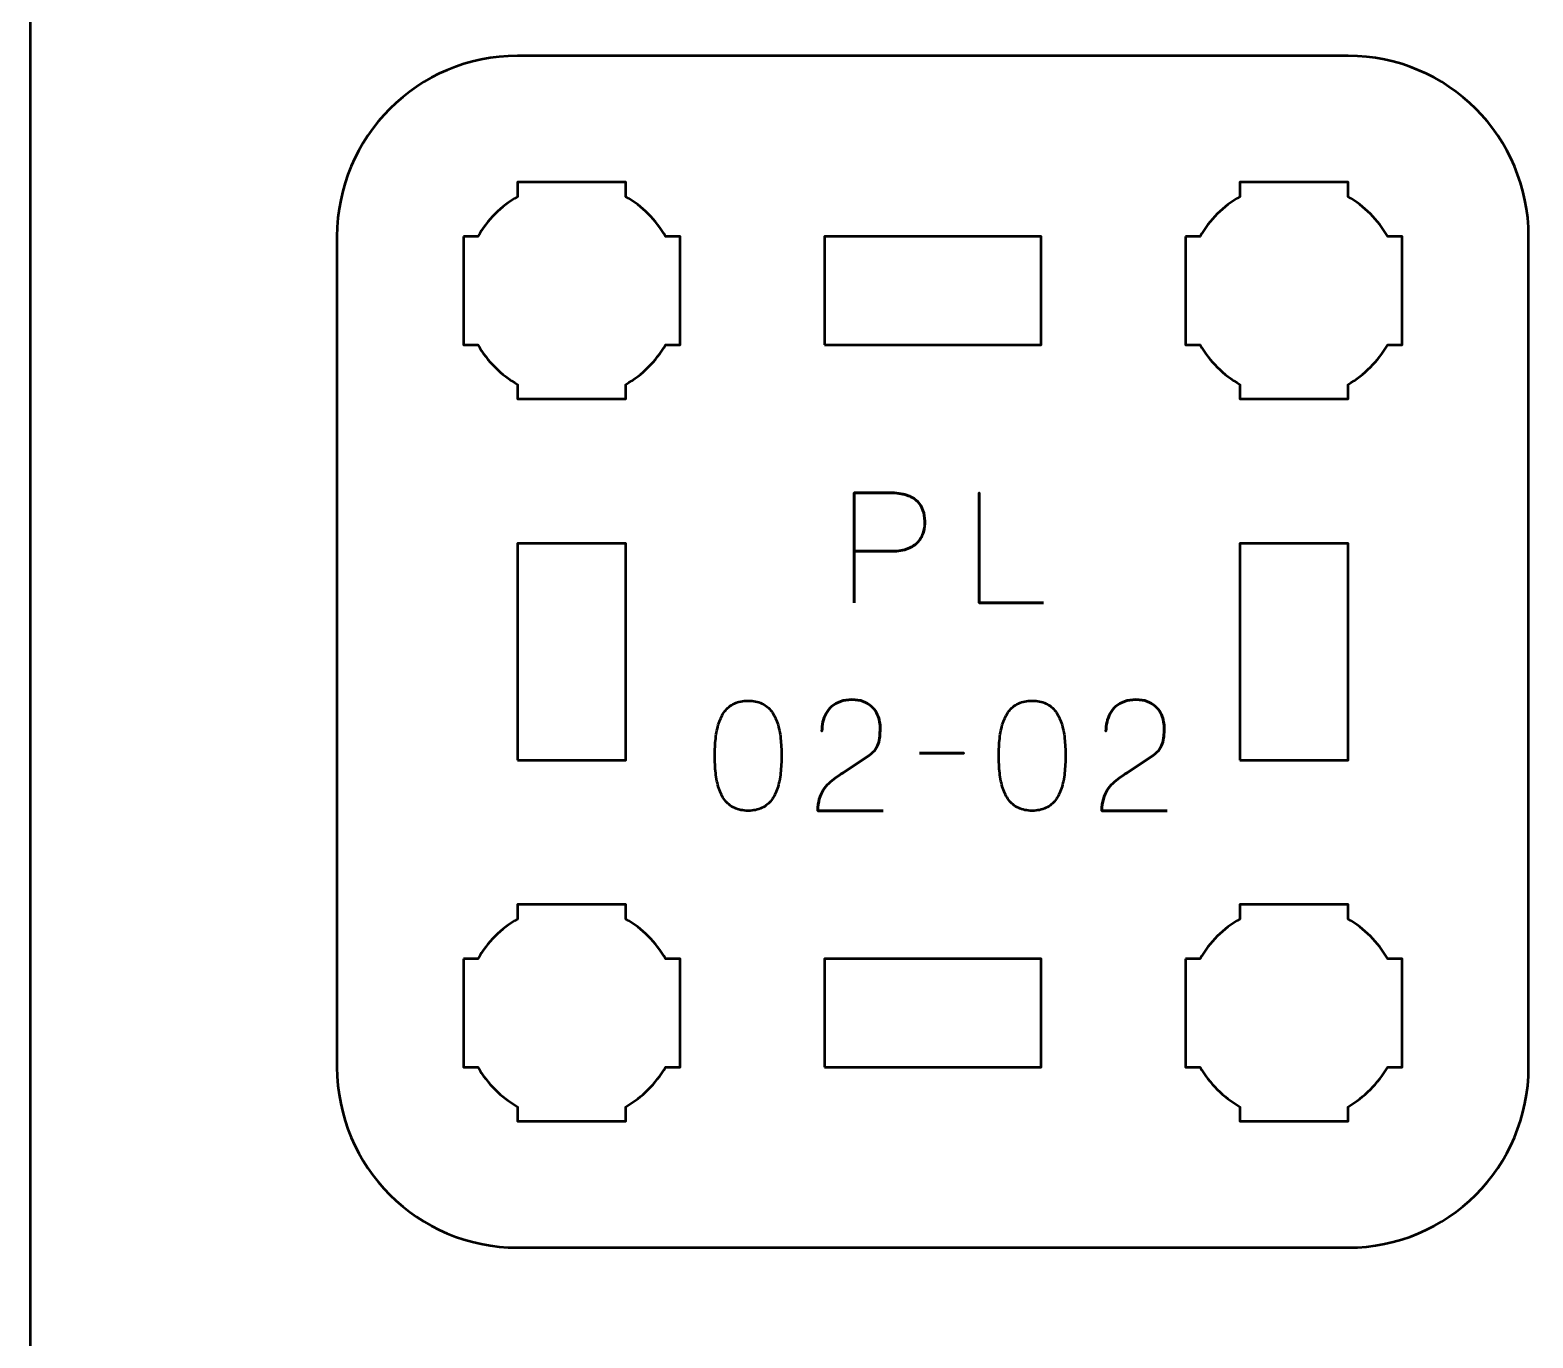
# Model space of a CAD drawing. Header units: centimetres. Extents: x -21 to 0, y -29.7 to 0.
# Drawn here: x -21 to -16.838, y -13.85 to -10.229 of the extents above; entities that cross this region are included whole.
import ezdxf

# ---------------------------------------------------------------- set-up
doc = ezdxf.new("R2010")
doc.units = ezdxf.units.CM
doc.header["$MEASUREMENT"] = 0
doc.layers.add('Layer 1', color=7, linetype='Continuous')

msp = doc.modelspace()

# ---------------------------------------------------------------- linework, layer by layer
at = {"layer": 'Layer 1', "lineweight": 53}
for points in [[(-18.8, -11.1), (-18.2, -11.1), (-18.2, -10.8), (-18.8, -10.8), (-18.8, -11.1)], [(-19.65, -12.25), (-19.35, -12.25), (-19.35, -11.65), (-19.65, -11.65), (-19.65, -12.25)], [(-17.65, -12.25), (-17.35, -12.25), (-17.35, -11.65), (-17.65, -11.65), (-17.65, -12.25)], [(-18.8, -13.1), (-18.2, -13.1), (-18.2, -12.8), (-18.8, -12.8), (-18.8, -13.1)]]:
    msp.add_lwpolyline(points, close=True, dxfattribs=at)
at = {"layer": 'Layer 1', "color": 1, "lineweight": 53}
msp.add_open_spline([(-21.00003, -29.19995), (-21.00003, -29.19995), (-21.00003, -5.89992), (-21.00003, -5.89992), (-21.00003, -5.89992), (-21.00003, -5.81709), (-20.93286, -5.74992), (-20.85003, -5.74992), (-20.85003, -5.74992), (-20.7672, -5.74992), (-20.70003, -5.68275), (-20.70003, -5.59992), (-20.70003, -5.59992), (-20.70003, -5.51709), (-20.7672, -5.44992), (-20.85003, -5.44992), (-20.85003, -5.44992), (-20.93286, -5.44992), (-21.00003, -5.38275), (-21.00003, -5.29992), (-21.00003, -5.29992), (-21.00003, -5.21709), (-20.93286, -5.14992), (-20.85003, -5.14992), (-20.85003, -5.14992), (-20.7672, -5.14992), (-20.70003, -5.08275), (-20.70003, -4.99992), (-20.70003, -4.99992), (-20.70003, -4.91709), (-20.7672, -4.84992), (-20.85003, -4.84992), (-20.85003, -4.84992), (-20.93286, -4.84992), (-21.00003, -4.78275), (-21.00003, -4.69992), (-21.00003, -4.69992), (-21.00003, -4.61709), (-20.93286, -4.54992), (-20.85003, -4.54992), (-20.85003, -4.54992), (-20.7672, -4.54992), (-20.70003, -4.48275), (-20.70003, -4.39992), (-20.70003, -4.39992), (-20.70003, -4.31709), (-20.7672, -4.24992), (-20.85003, -4.24992), (-20.85003, -4.24992), (-20.93286, -4.24992), (-21.00003, -4.18275), (-21.00003, -4.09992), (-21.00003, -4.09992), (-21.00003, -4.01709), (-20.93286, -3.94992), (-20.85003, -3.94992), (-20.85003, -3.94992), (-20.7672, -3.94992), (-20.70003, -3.88275), (-20.70003, -3.79992), (-20.70003, -3.79992), (-20.70003, -3.71709), (-20.7672, -3.64992), (-20.85003, -3.64992), (-20.85003, -3.64992), (-20.93286, -3.64992), (-21.00003, -3.58275), (-21.00003, -3.49992), (-21.00003, -3.49992), (-21.00003, -3.41709), (-20.93286, -3.34992), (-20.85003, -3.34992), (-20.85003, -3.34992), (-20.7672, -3.34992), (-20.70003, -3.28275), (-20.70003, -3.19992), (-20.70003, -3.19992), (-20.70003, -3.11709), (-20.7672, -3.04992), (-20.85003, -3.04992), (-20.85003, -3.04992), (-20.93286, -3.04992), (-21.00003, -2.98275), (-21.00003, -2.89992), (-21.00003, -2.89992), (-21.00003, -2.81709), (-20.93286, -2.74992), (-20.85003, -2.74992), (-20.85003, -2.74992), (-20.7672, -2.74992), (-20.70003, -2.68275), (-20.70003, -2.59992), (-20.70003, -2.59992), (-20.70003, -2.51709), (-20.7672, -2.44992), (-20.85003, -2.44992), (-20.85003, -2.44992), (-20.93286, -2.44992), (-21.00003, -2.38275), (-21.00003, -2.29992), (-21.00003, -2.29992), (-21.00003, -2.21709), (-20.93286, -2.14992), (-20.85003, -2.14992), (-20.85003, -2.14992), (-20.7672, -2.14992), (-20.70003, -2.08275), (-20.70003, -1.99992), (-20.70003, -1.99992), (-20.70003, -1.91709), (-20.7672, -1.84992), (-20.85003, -1.84992), (-20.85003, -1.84992), (-20.93286, -1.84992), (-21.00003, -1.78275), (-21.00003, -1.69992), (-21.00003, -1.69992), (-21.00003, -1.61709), (-20.93286, -1.54992), (-20.85003, -1.54992), (-20.85003, -1.54992), (-20.7672, -1.54992), (-20.70003, -1.48275), (-20.70003, -1.39992), (-20.70003, -1.39992), (-20.70003, -1.31709), (-20.7672, -1.24992), (-20.85003, -1.24992), (-20.85003, -1.24992), (-20.93286, -1.24992), (-21.00003, -1.18275), (-21.00003, -1.09992), (-21.00003, -1.09992), (-21.00003, -1.09992), (-21.00003, -0.49992), (-21.00003, -0.49992), (-21.00003, -0.49992), (-21.00003, -0.22295), (-20.77694, 0.00004), (-20.49994, 0.00004), (-20.49994, 0.00004), (-20.49994, 0.00004), (-0.50008, 0.00004), (-0.50008, 0.00004), (-0.50008, 0.00004), (-0.22294, 0.00004), (0.00002, -0.22295), (0.00002, -0.49992), (0.00002, -0.49992), (0.00002, -0.49992), (0.00002, -29.19995), (0.00002, -29.19995), (0.00002, -29.19995), (0.00002, -29.47695), (-0.22294, -29.70004), (-0.50008, -29.70004), (-0.50008, -29.70004), (-0.50008, -29.70004), (-20.49994, -29.70004), (-20.49994, -29.70004), (-20.49994, -29.70004), (-20.77694, -29.70004), (-21.00003, -29.47695), (-21.00003, -29.19995)], degree=3, knots=[0, 0, 0, 0, 0.0243902, 0.0243902, 0.0243902, 0.0243902, 0.0487805, 0.0487805, 0.0487805, 0.0487805, 0.0731707, 0.0731707, 0.0731707, 0.0731707, 0.097561, 0.097561, 0.097561, 0.097561, 0.1219512, 0.1219512, 0.1219512, 0.1219512, 0.1463415, 0.1463415, 0.1463415, 0.1463415, 0.1707317, 0.1707317, 0.1707317, 0.1707317, 0.195122, 0.195122, 0.195122, 0.195122, 0.2195122, 0.2195122, 0.2195122, 0.2195122, 0.2439024, 0.2439024, 0.2439024, 0.2439024, 0.2682927, 0.2682927, 0.2682927, 0.2682927, 0.2926829, 0.2926829, 0.2926829, 0.2926829, 0.3170732, 0.3170732, 0.3170732, 0.3170732, 0.3414634, 0.3414634, 0.3414634, 0.3414634, 0.3658537, 0.3658537, 0.3658537, 0.3658537, 0.3902439, 0.3902439, 0.3902439, 0.3902439, 0.4146341, 0.4146341, 0.4146341, 0.4146341, 0.4390244, 0.4390244, 0.4390244, 0.4390244, 0.4634146, 0.4634146, 0.4634146, 0.4634146, 0.4878049, 0.4878049, 0.4878049, 0.4878049, 0.5121951, 0.5121951, 0.5121951, 0.5121951, 0.5365854, 0.5365854, 0.5365854, 0.5365854, 0.5609756, 0.5609756, 0.5609756, 0.5609756, 0.5853659, 0.5853659, 0.5853659, 0.5853659, 0.6097561, 0.6097561, 0.6097561, 0.6097561, 0.6341463, 0.6341463, 0.6341463, 0.6341463, 0.6585366, 0.6585366, 0.6585366, 0.6585366, 0.6829268, 0.6829268, 0.6829268, 0.6829268, 0.7073171, 0.7073171, 0.7073171, 0.7073171, 0.7317073, 0.7317073, 0.7317073, 0.7317073, 0.7560976, 0.7560976, 0.7560976, 0.7560976, 0.7804878, 0.7804878, 0.7804878, 0.7804878, 0.804878, 0.804878, 0.804878, 0.804878, 0.8292683, 0.8292683, 0.8292683, 0.8292683, 0.8536585, 0.8536585, 0.8536585, 0.8536585, 0.8780488, 0.8780488, 0.8780488, 0.8780488, 0.902439, 0.902439, 0.902439, 0.902439, 0.9268293, 0.9268293, 0.9268293, 0.9268293, 0.9512195, 0.9512195, 0.9512195, 0.9512195, 0.9756098, 0.9756098, 0.9756098, 0.9756098, 1, 1, 1, 1], dxfattribs=at)
at = {"layer": 'Layer 1', "color": 3, "lineweight": 53}
msp.add_open_spline([(-20.15, -13.1), (-20.15, -13.1), (-20.15, -10.8), (-20.15, -10.8), (-20.15, -10.8), (-20.15, -10.52391), (-19.92609, -10.3), (-19.65, -10.3), (-19.65, -10.3), (-19.65, -10.3), (-17.35, -10.3), (-17.35, -10.3), (-17.35, -10.3), (-17.07391, -10.3), (-16.85, -10.52391), (-16.85, -10.8), (-16.85, -10.8), (-16.85, -10.8), (-16.85, -13.1), (-16.85, -13.1), (-16.85, -13.1), (-16.85, -13.37609), (-17.07391, -13.6), (-17.35, -13.6), (-17.35, -13.6), (-17.35, -13.6), (-19.65, -13.6), (-19.65, -13.6), (-19.65, -13.6), (-19.92609, -13.6), (-20.15, -13.37609), (-20.15, -13.1)], degree=3, knots=[0, 0, 0, 0, 0.125, 0.125, 0.125, 0.125, 0.25, 0.25, 0.25, 0.25, 0.375, 0.375, 0.375, 0.375, 0.5, 0.5, 0.5, 0.5, 0.625, 0.625, 0.625, 0.625, 0.75, 0.75, 0.75, 0.75, 0.875, 0.875, 0.875, 0.875, 1, 1, 1, 1], dxfattribs=at)
at = {"layer": 'Layer 1', "lineweight": 53}
for points in [[(-19.8, -10.8), (-19.8, -10.8), (-19.75985, -10.8), (-19.75985, -10.8), (-19.75985, -10.8), (-19.7335, -10.75447), (-19.69553, -10.7165), (-19.65, -10.69015), (-19.65, -10.69015), (-19.65, -10.69015), (-19.65, -10.65), (-19.65, -10.65), (-19.65, -10.65), (-19.65, -10.65), (-19.5, -10.65), (-19.5, -10.65), (-19.5, -10.65), (-19.5, -10.65), (-19.35, -10.65), (-19.35, -10.65), (-19.35, -10.65), (-19.35, -10.65), (-19.35, -10.69015), (-19.35, -10.69015), (-19.35, -10.69015), (-19.30447, -10.7165), (-19.2665, -10.75447), (-19.24015, -10.8), (-19.24015, -10.8), (-19.24015, -10.8), (-19.2, -10.8), (-19.2, -10.8), (-19.2, -10.8), (-19.2, -10.8), (-19.2, -10.95), (-19.2, -10.95), (-19.2, -10.95), (-19.2, -10.95), (-19.2, -11.1), (-19.2, -11.1), (-19.2, -11.1), (-19.2, -11.1), (-19.24015, -11.1), (-19.24015, -11.1), (-19.24015, -11.1), (-19.2665, -11.14553), (-19.30447, -11.1835), (-19.35, -11.20985), (-19.35, -11.20985), (-19.35, -11.20985), (-19.35, -11.25), (-19.35, -11.25), (-19.35, -11.25), (-19.35, -11.25), (-19.5, -11.25), (-19.5, -11.25), (-19.5, -11.25), (-19.5, -11.25), (-19.65, -11.25), (-19.65, -11.25), (-19.65, -11.25), (-19.65, -11.25), (-19.65, -11.20985), (-19.65, -11.20985), (-19.65, -11.20985), (-19.69553, -11.1835), (-19.7335, -11.14553), (-19.75985, -11.1), (-19.75985, -11.1), (-19.75985, -11.1), (-19.8, -11.1), (-19.8, -11.1), (-19.8, -11.1), (-19.8, -11.1), (-19.8, -10.95), (-19.8, -10.95), (-19.8, -10.95), (-19.8, -10.95), (-19.8, -10.8), (-19.8, -10.8)], [(-17.8, -10.8), (-17.8, -10.8), (-17.75985, -10.8), (-17.75985, -10.8), (-17.75985, -10.8), (-17.7335, -10.75447), (-17.69553, -10.7165), (-17.65, -10.69015), (-17.65, -10.69015), (-17.65, -10.69015), (-17.65, -10.65), (-17.65, -10.65), (-17.65, -10.65), (-17.65, -10.65), (-17.5, -10.65), (-17.5, -10.65), (-17.5, -10.65), (-17.5, -10.65), (-17.35, -10.65), (-17.35, -10.65), (-17.35, -10.65), (-17.35, -10.65), (-17.35, -10.69015), (-17.35, -10.69015), (-17.35, -10.69015), (-17.30447, -10.7165), (-17.2665, -10.75447), (-17.24015, -10.8), (-17.24015, -10.8), (-17.24015, -10.8), (-17.2, -10.8), (-17.2, -10.8), (-17.2, -10.8), (-17.2, -10.8), (-17.2, -10.95), (-17.2, -10.95), (-17.2, -10.95), (-17.2, -10.95), (-17.2, -11.1), (-17.2, -11.1), (-17.2, -11.1), (-17.2, -11.1), (-17.24015, -11.1), (-17.24015, -11.1), (-17.24015, -11.1), (-17.2665, -11.14553), (-17.30447, -11.1835), (-17.35, -11.20985), (-17.35, -11.20985), (-17.35, -11.20985), (-17.35, -11.25), (-17.35, -11.25), (-17.35, -11.25), (-17.35, -11.25), (-17.5, -11.25), (-17.5, -11.25), (-17.5, -11.25), (-17.5, -11.25), (-17.65, -11.25), (-17.65, -11.25), (-17.65, -11.25), (-17.65, -11.25), (-17.65, -11.20985), (-17.65, -11.20985), (-17.65, -11.20985), (-17.69553, -11.1835), (-17.7335, -11.14553), (-17.75985, -11.1), (-17.75985, -11.1), (-17.75985, -11.1), (-17.8, -11.1), (-17.8, -11.1), (-17.8, -11.1), (-17.8, -11.1), (-17.8, -10.95), (-17.8, -10.95), (-17.8, -10.95), (-17.8, -10.95), (-17.8, -10.8), (-17.8, -10.8)], [(-19.8, -12.8), (-19.8, -12.8), (-19.75985, -12.8), (-19.75985, -12.8), (-19.75985, -12.8), (-19.7335, -12.75447), (-19.69553, -12.7165), (-19.65, -12.69015), (-19.65, -12.69015), (-19.65, -12.69015), (-19.65, -12.65), (-19.65, -12.65), (-19.65, -12.65), (-19.65, -12.65), (-19.5, -12.65), (-19.5, -12.65), (-19.5, -12.65), (-19.5, -12.65), (-19.35, -12.65), (-19.35, -12.65), (-19.35, -12.65), (-19.35, -12.65), (-19.35, -12.69015), (-19.35, -12.69015), (-19.35, -12.69015), (-19.30447, -12.7165), (-19.2665, -12.75447), (-19.24015, -12.8), (-19.24015, -12.8), (-19.24015, -12.8), (-19.2, -12.8), (-19.2, -12.8), (-19.2, -12.8), (-19.2, -12.8), (-19.2, -12.95), (-19.2, -12.95), (-19.2, -12.95), (-19.2, -12.95), (-19.2, -13.1), (-19.2, -13.1), (-19.2, -13.1), (-19.2, -13.1), (-19.24015, -13.1), (-19.24015, -13.1), (-19.24015, -13.1), (-19.2665, -13.14553), (-19.30447, -13.1835), (-19.35, -13.20985), (-19.35, -13.20985), (-19.35, -13.20985), (-19.35, -13.25), (-19.35, -13.25), (-19.35, -13.25), (-19.35, -13.25), (-19.5, -13.25), (-19.5, -13.25), (-19.5, -13.25), (-19.5, -13.25), (-19.65, -13.25), (-19.65, -13.25), (-19.65, -13.25), (-19.65, -13.25), (-19.65, -13.20985), (-19.65, -13.20985), (-19.65, -13.20985), (-19.69553, -13.1835), (-19.7335, -13.14553), (-19.75985, -13.1), (-19.75985, -13.1), (-19.75985, -13.1), (-19.8, -13.1), (-19.8, -13.1), (-19.8, -13.1), (-19.8, -13.1), (-19.8, -12.95), (-19.8, -12.95), (-19.8, -12.95), (-19.8, -12.95), (-19.8, -12.8), (-19.8, -12.8)], [(-17.8, -12.8), (-17.8, -12.8), (-17.75985, -12.8), (-17.75985, -12.8), (-17.75985, -12.8), (-17.7335, -12.75447), (-17.69553, -12.7165), (-17.65, -12.69015), (-17.65, -12.69015), (-17.65, -12.69015), (-17.65, -12.65), (-17.65, -12.65), (-17.65, -12.65), (-17.65, -12.65), (-17.5, -12.65), (-17.5, -12.65), (-17.5, -12.65), (-17.5, -12.65), (-17.35, -12.65), (-17.35, -12.65), (-17.35, -12.65), (-17.35, -12.65), (-17.35, -12.69015), (-17.35, -12.69015), (-17.35, -12.69015), (-17.30447, -12.7165), (-17.2665, -12.75447), (-17.24015, -12.8), (-17.24015, -12.8), (-17.24015, -12.8), (-17.2, -12.8), (-17.2, -12.8), (-17.2, -12.8), (-17.2, -12.8), (-17.2, -12.95), (-17.2, -12.95), (-17.2, -12.95), (-17.2, -12.95), (-17.2, -13.1), (-17.2, -13.1), (-17.2, -13.1), (-17.2, -13.1), (-17.24015, -13.1), (-17.24015, -13.1), (-17.24015, -13.1), (-17.2665, -13.14553), (-17.30447, -13.1835), (-17.35, -13.20985), (-17.35, -13.20985), (-17.35, -13.20985), (-17.35, -13.25), (-17.35, -13.25), (-17.35, -13.25), (-17.35, -13.25), (-17.5, -13.25), (-17.5, -13.25), (-17.5, -13.25), (-17.5, -13.25), (-17.65, -13.25), (-17.65, -13.25), (-17.65, -13.25), (-17.65, -13.25), (-17.65, -13.20985), (-17.65, -13.20985), (-17.65, -13.20985), (-17.69553, -13.1835), (-17.7335, -13.14553), (-17.75985, -13.1), (-17.75985, -13.1), (-17.75985, -13.1), (-17.8, -13.1), (-17.8, -13.1), (-17.8, -13.1), (-17.8, -13.1), (-17.8, -12.95), (-17.8, -12.95), (-17.8, -12.95), (-17.8, -12.95), (-17.8, -12.8), (-17.8, -12.8)]]:
    msp.add_open_spline(points, degree=3, knots=[0, 0, 0, 0, 0.05, 0.05, 0.05, 0.05, 0.1, 0.1, 0.1, 0.1, 0.15, 0.15, 0.15, 0.15, 0.2, 0.2, 0.2, 0.2, 0.25, 0.25, 0.25, 0.25, 0.3, 0.3, 0.3, 0.3, 0.35, 0.35, 0.35, 0.35, 0.4, 0.4, 0.4, 0.4, 0.45, 0.45, 0.45, 0.45, 0.5, 0.5, 0.5, 0.5, 0.55, 0.55, 0.55, 0.55, 0.6, 0.6, 0.6, 0.6, 0.65, 0.65, 0.65, 0.65, 0.7, 0.7, 0.7, 0.7, 0.75, 0.75, 0.75, 0.75, 0.8, 0.8, 0.8, 0.8, 0.85, 0.85, 0.85, 0.85, 0.9, 0.9, 0.9, 0.9, 0.95, 0.95, 0.95, 0.95, 1, 1, 1, 1], dxfattribs=at)
at = {"layer": 'Layer 1', "color": 5, "lineweight": 53}
for points, knots in [([(-18.71759, -11.81494), (-18.71759, -11.81494), (-18.71759, -11.50972), (-18.71759, -11.50972), (-18.71759, -11.50972), (-18.71759, -11.50972), (-18.62022, -11.50972), (-18.62022, -11.50972), (-18.62022, -11.50972), (-18.60075, -11.50979), (-18.58474, -11.51198), (-18.57211, -11.51621), (-18.57211, -11.51621), (-18.55955, -11.52037), (-18.54967, -11.52616), (-18.54254, -11.5335), (-18.54254, -11.5335), (-18.53542, -11.54076), (-18.53034, -11.54909), (-18.52723, -11.55847), (-18.52723, -11.55847), (-18.5242, -11.56786), (-18.52244, -11.57766), (-18.52201, -11.58804), (-18.52201, -11.58804), (-18.52152, -11.59841), (-18.52272, -11.60857), (-18.52554, -11.61844), (-18.52554, -11.61844), (-18.52843, -11.62832), (-18.5333, -11.63728), (-18.54029, -11.64533), (-18.54029, -11.64533), (-18.5472, -11.65337), (-18.55658, -11.65979), (-18.56837, -11.66452), (-18.56837, -11.66452), (-18.58015, -11.66931), (-18.59475, -11.67171), (-18.61218, -11.67185), (-18.61218, -11.67185), (-18.61218, -11.67185), (-18.71759, -11.67185), (-18.71759, -11.67185), (-18.71759, -11.67185), (-18.71759, -11.67185), (-18.61218, -11.67185), (-18.61218, -11.67185), (-18.61218, -11.67185), (-18.59511, -11.67171), (-18.58064, -11.66931), (-18.56893, -11.66452), (-18.56893, -11.66452), (-18.55715, -11.65979), (-18.54776, -11.65337), (-18.54071, -11.64533), (-18.54071, -11.64533), (-18.53372, -11.63728), (-18.52871, -11.62832), (-18.52575, -11.61844), (-18.52575, -11.61844), (-18.52279, -11.60857), (-18.52152, -11.59841), (-18.52201, -11.58804), (-18.52201, -11.58804), (-18.52244, -11.57766), (-18.5242, -11.56786), (-18.52737, -11.55847), (-18.52737, -11.55847), (-18.53048, -11.54909), (-18.5357, -11.54076), (-18.54283, -11.5335), (-18.54283, -11.5335), (-18.55002, -11.52616), (-18.5599, -11.52037), (-18.57246, -11.51621), (-18.57246, -11.51621), (-18.58509, -11.51198), (-18.60096, -11.50979), (-18.62022, -11.50972), (-18.62022, -11.50972), (-18.62022, -11.50972), (-18.71759, -11.50972), (-18.71759, -11.50972), (-18.71759, -11.50972), (-18.71759, -11.50972), (-18.71759, -11.81494), (-18.71759, -11.81494)], [0, 0, 0, 0, 0.0454545, 0.0454545, 0.0454545, 0.0454545, 0.0909091, 0.0909091, 0.0909091, 0.0909091, 0.1363636, 0.1363636, 0.1363636, 0.1363636, 0.1818182, 0.1818182, 0.1818182, 0.1818182, 0.2272727, 0.2272727, 0.2272727, 0.2272727, 0.2727273, 0.2727273, 0.2727273, 0.2727273, 0.3181818, 0.3181818, 0.3181818, 0.3181818, 0.3636364, 0.3636364, 0.3636364, 0.3636364, 0.4090909, 0.4090909, 0.4090909, 0.4090909, 0.4545455, 0.4545455, 0.4545455, 0.4545455, 0.5, 0.5, 0.5, 0.5, 0.5454545, 0.5454545, 0.5454545, 0.5454545, 0.5909091, 0.5909091, 0.5909091, 0.5909091, 0.6363636, 0.6363636, 0.6363636, 0.6363636, 0.6818182, 0.6818182, 0.6818182, 0.6818182, 0.7272727, 0.7272727, 0.7272727, 0.7272727, 0.7727273, 0.7727273, 0.7727273, 0.7727273, 0.8181818, 0.8181818, 0.8181818, 0.8181818, 0.8636364, 0.8636364, 0.8636364, 0.8636364, 0.9090909, 0.9090909, 0.9090909, 0.9090909, 0.9545455, 0.9545455, 0.9545455, 0.9545455, 1, 1, 1, 1]), ([(-18.19309, -11.81494), (-18.19309, -11.81494), (-18.37131, -11.81494), (-18.37131, -11.81494), (-18.37131, -11.81494), (-18.37131, -11.81494), (-18.37131, -11.50972), (-18.37131, -11.50972), (-18.37131, -11.50972), (-18.37131, -11.50972), (-18.37131, -11.81494), (-18.37131, -11.81494), (-18.37131, -11.81494), (-18.37131, -11.81494), (-18.19309, -11.81494), (-18.19309, -11.81494)], [0, 0, 0, 0, 0.25, 0.25, 0.25, 0.25, 0.5, 0.5, 0.5, 0.5, 0.75, 0.75, 0.75, 0.75, 1, 1, 1, 1]), ([(-19.01138, -12.39025), (-18.99657, -12.39018), (-18.9838, -12.38757), (-18.97314, -12.38249), (-18.97314, -12.38249), (-18.96256, -12.37741), (-18.95374, -12.37014), (-18.94669, -12.3609), (-18.94669, -12.3609), (-18.9397, -12.35159), (-18.9342, -12.34058), (-18.93011, -12.32788), (-18.93011, -12.32788), (-18.92608, -12.31518), (-18.92319, -12.30128), (-18.92157, -12.28604), (-18.92157, -12.28604), (-18.91987, -12.2708), (-18.91903, -12.25478), (-18.9191, -12.23785), (-18.9191, -12.23785), (-18.91903, -12.22099), (-18.91987, -12.20497), (-18.92157, -12.1898), (-18.92157, -12.1898), (-18.92319, -12.17463), (-18.92608, -12.16066), (-18.93011, -12.14796), (-18.93011, -12.14796), (-18.9342, -12.13533), (-18.9397, -12.12433), (-18.94669, -12.11494), (-18.94669, -12.11494), (-18.95374, -12.10563), (-18.96256, -12.09836), (-18.97314, -12.09328), (-18.97314, -12.09328), (-18.9838, -12.08813), (-18.99657, -12.08552), (-19.01138, -12.08545), (-19.01138, -12.08545), (-19.0262, -12.08552), (-19.03897, -12.08813), (-19.04963, -12.09328), (-19.04963, -12.09328), (-19.06021, -12.09836), (-19.06903, -12.10563), (-19.07608, -12.11494), (-19.07608, -12.11494), (-19.08307, -12.12433), (-19.08857, -12.13533), (-19.09266, -12.14796), (-19.09266, -12.14796), (-19.09669, -12.16066), (-19.09958, -12.17463), (-19.1012, -12.1898), (-19.1012, -12.1898), (-19.10289, -12.20497), (-19.10374, -12.22099), (-19.10367, -12.23785), (-19.10367, -12.23785), (-19.10374, -12.25478), (-19.10289, -12.2708), (-19.1012, -12.28604), (-19.1012, -12.28604), (-19.09958, -12.30128), (-19.09669, -12.31518), (-19.09266, -12.32788), (-19.09266, -12.32788), (-19.08857, -12.34058), (-19.08307, -12.35159), (-19.07608, -12.3609), (-19.07608, -12.3609), (-19.06903, -12.37014), (-19.06021, -12.37741), (-19.04963, -12.38249), (-19.04963, -12.38249), (-19.03897, -12.38757), (-19.0262, -12.39018), (-19.01138, -12.39025)], [0, 0, 0, 0, 0.05, 0.05, 0.05, 0.05, 0.1, 0.1, 0.1, 0.1, 0.15, 0.15, 0.15, 0.15, 0.2, 0.2, 0.2, 0.2, 0.25, 0.25, 0.25, 0.25, 0.3, 0.3, 0.3, 0.3, 0.35, 0.35, 0.35, 0.35, 0.4, 0.4, 0.4, 0.4, 0.45, 0.45, 0.45, 0.45, 0.5, 0.5, 0.5, 0.5, 0.55, 0.55, 0.55, 0.55, 0.6, 0.6, 0.6, 0.6, 0.65, 0.65, 0.65, 0.65, 0.7, 0.7, 0.7, 0.7, 0.75, 0.75, 0.75, 0.75, 0.8, 0.8, 0.8, 0.8, 0.85, 0.85, 0.85, 0.85, 0.9, 0.9, 0.9, 0.9, 0.95, 0.95, 0.95, 0.95, 1, 1, 1, 1]), ([(-19.01138, -12.39025), (-18.99657, -12.39018), (-18.9838, -12.38757), (-18.97314, -12.38249), (-18.97314, -12.38249), (-18.96256, -12.37741), (-18.95374, -12.37014), (-18.94669, -12.3609), (-18.94669, -12.3609), (-18.9397, -12.35159), (-18.9342, -12.34058), (-18.93011, -12.32788), (-18.93011, -12.32788), (-18.92608, -12.31518), (-18.92319, -12.30128), (-18.92157, -12.28604), (-18.92157, -12.28604), (-18.91987, -12.2708), (-18.91903, -12.25478), (-18.9191, -12.23785), (-18.9191, -12.23785), (-18.91903, -12.22099), (-18.91987, -12.20497), (-18.92157, -12.1898), (-18.92157, -12.1898), (-18.92319, -12.17463), (-18.92608, -12.16066), (-18.93011, -12.14796), (-18.93011, -12.14796), (-18.9342, -12.13533), (-18.9397, -12.12433), (-18.94669, -12.11494), (-18.94669, -12.11494), (-18.95374, -12.10563), (-18.96256, -12.09836), (-18.97314, -12.09328), (-18.97314, -12.09328), (-18.9838, -12.08813), (-18.99657, -12.08552), (-19.01138, -12.08545), (-19.01138, -12.08545), (-19.0262, -12.08552), (-19.03897, -12.08813), (-19.04963, -12.09328), (-19.04963, -12.09328), (-19.06021, -12.09836), (-19.06903, -12.10563), (-19.07608, -12.11494), (-19.07608, -12.11494), (-19.08307, -12.12433), (-19.08857, -12.13533), (-19.09266, -12.14796), (-19.09266, -12.14796), (-19.09669, -12.16066), (-19.09958, -12.17463), (-19.1012, -12.1898), (-19.1012, -12.1898), (-19.10289, -12.20497), (-19.10374, -12.22099), (-19.10367, -12.23785), (-19.10367, -12.23785), (-19.10374, -12.25478), (-19.10289, -12.2708), (-19.1012, -12.28604), (-19.1012, -12.28604), (-19.09958, -12.30128), (-19.09669, -12.31518), (-19.09266, -12.32788), (-19.09266, -12.32788), (-19.08857, -12.34058), (-19.08307, -12.35159), (-19.07608, -12.3609), (-19.07608, -12.3609), (-19.06903, -12.37014), (-19.06021, -12.37741), (-19.04963, -12.38249), (-19.04963, -12.38249), (-19.03897, -12.38757), (-19.0262, -12.39018), (-19.01138, -12.39025)], [0, 0, 0, 0, 0.05, 0.05, 0.05, 0.05, 0.1, 0.1, 0.1, 0.1, 0.15, 0.15, 0.15, 0.15, 0.2, 0.2, 0.2, 0.2, 0.25, 0.25, 0.25, 0.25, 0.3, 0.3, 0.3, 0.3, 0.35, 0.35, 0.35, 0.35, 0.4, 0.4, 0.4, 0.4, 0.45, 0.45, 0.45, 0.45, 0.5, 0.5, 0.5, 0.5, 0.55, 0.55, 0.55, 0.55, 0.6, 0.6, 0.6, 0.6, 0.65, 0.65, 0.65, 0.65, 0.7, 0.7, 0.7, 0.7, 0.75, 0.75, 0.75, 0.75, 0.8, 0.8, 0.8, 0.8, 0.85, 0.85, 0.85, 0.85, 0.9, 0.9, 0.9, 0.9, 0.95, 0.95, 0.95, 0.95, 1, 1, 1, 1]), ([(-18.63716, -12.39025), (-18.63716, -12.39025), (-18.81877, -12.39025), (-18.81877, -12.39025), (-18.81877, -12.39025), (-18.81842, -12.37797), (-18.81687, -12.36711), (-18.81425, -12.35779), (-18.81425, -12.35779), (-18.81157, -12.34848), (-18.80798, -12.3403), (-18.80353, -12.33324), (-18.80353, -12.33324), (-18.79901, -12.32619), (-18.79386, -12.31991), (-18.78801, -12.3144), (-18.78801, -12.3144), (-18.78215, -12.30883), (-18.77587, -12.30375), (-18.7691, -12.29895), (-18.7691, -12.29895), (-18.76233, -12.29422), (-18.75534, -12.2895), (-18.74807, -12.28484), (-18.74807, -12.28484), (-18.74807, -12.28484), (-18.67568, -12.23658), (-18.67568, -12.23658), (-18.67568, -12.23658), (-18.66828, -12.23136), (-18.66249, -12.22565), (-18.6584, -12.21951), (-18.6584, -12.21951), (-18.65424, -12.21337), (-18.65134, -12.20688), (-18.64958, -12.20003), (-18.64958, -12.20003), (-18.64789, -12.19326), (-18.64683, -12.18628), (-18.64648, -12.17922), (-18.64648, -12.17922), (-18.64612, -12.17209), (-18.64598, -12.16497), (-18.64605, -12.15784), (-18.64605, -12.15784), (-18.64605, -12.15199), (-18.64683, -12.14571), (-18.64838, -12.13893), (-18.64838, -12.13893), (-18.65, -12.13223), (-18.65254, -12.12553), (-18.65614, -12.1189), (-18.65614, -12.1189), (-18.65974, -12.11226), (-18.66454, -12.1062), (-18.67053, -12.10069), (-18.67053, -12.10069), (-18.67653, -12.09526), (-18.68394, -12.09089), (-18.69276, -12.08757), (-18.69276, -12.08757), (-18.70158, -12.08425), (-18.71195, -12.08256), (-18.72394, -12.08249), (-18.72394, -12.08249), (-18.73601, -12.08256), (-18.74666, -12.08425), (-18.75584, -12.0875), (-18.75584, -12.0875), (-18.76501, -12.09074), (-18.77284, -12.09526), (-18.77933, -12.10097), (-18.77933, -12.10097), (-18.78582, -12.10669), (-18.79104, -12.11332), (-18.79513, -12.12073), (-18.79513, -12.12073), (-18.79923, -12.12814), (-18.80219, -12.13604), (-18.80409, -12.14437), (-18.80409, -12.14437), (-18.806, -12.15269), (-18.80692, -12.16116), (-18.80692, -12.1697), (-18.80692, -12.1697), (-18.80692, -12.16116), (-18.806, -12.15269), (-18.80409, -12.14437), (-18.80409, -12.14437), (-18.80219, -12.13604), (-18.79923, -12.12814), (-18.79513, -12.12073), (-18.79513, -12.12073), (-18.79104, -12.11332), (-18.78582, -12.10669), (-18.77933, -12.10097), (-18.77933, -12.10097), (-18.77284, -12.09526), (-18.76501, -12.09074), (-18.75584, -12.0875), (-18.75584, -12.0875), (-18.74666, -12.08425), (-18.73601, -12.08256), (-18.72394, -12.08249), (-18.72394, -12.08249), (-18.71195, -12.08256), (-18.70158, -12.08425), (-18.69276, -12.08757), (-18.69276, -12.08757), (-18.68394, -12.09089), (-18.67653, -12.09526), (-18.67053, -12.10069), (-18.67053, -12.10069), (-18.66454, -12.1062), (-18.65974, -12.11226), (-18.65614, -12.1189), (-18.65614, -12.1189), (-18.65254, -12.12553), (-18.65, -12.13223), (-18.64838, -12.13893), (-18.64838, -12.13893), (-18.64683, -12.14571), (-18.64605, -12.15199), (-18.64605, -12.15784), (-18.64605, -12.15784), (-18.64598, -12.16497), (-18.64612, -12.17209), (-18.64648, -12.17922), (-18.64648, -12.17922), (-18.64683, -12.18628), (-18.64789, -12.19326), (-18.64958, -12.20003), (-18.64958, -12.20003), (-18.65134, -12.20688), (-18.65424, -12.21337), (-18.6584, -12.21951), (-18.6584, -12.21951), (-18.66249, -12.22565), (-18.66828, -12.23136), (-18.67568, -12.23658), (-18.67568, -12.23658), (-18.67568, -12.23658), (-18.74807, -12.28484), (-18.74807, -12.28484), (-18.74807, -12.28484), (-18.75534, -12.2895), (-18.76233, -12.29422), (-18.7691, -12.29895), (-18.7691, -12.29895), (-18.77587, -12.30375), (-18.78215, -12.30883), (-18.78801, -12.3144), (-18.78801, -12.3144), (-18.79386, -12.31991), (-18.79901, -12.32619), (-18.80353, -12.33324), (-18.80353, -12.33324), (-18.80798, -12.3403), (-18.81157, -12.34848), (-18.81425, -12.35779), (-18.81425, -12.35779), (-18.81687, -12.36711), (-18.81842, -12.37797), (-18.81877, -12.39025), (-18.81877, -12.39025), (-18.81877, -12.39025), (-18.63716, -12.39025), (-18.63716, -12.39025)], [0, 0, 0, 0, 0.0238095, 0.0238095, 0.0238095, 0.0238095, 0.047619, 0.047619, 0.047619, 0.047619, 0.0714286, 0.0714286, 0.0714286, 0.0714286, 0.0952381, 0.0952381, 0.0952381, 0.0952381, 0.1190476, 0.1190476, 0.1190476, 0.1190476, 0.1428571, 0.1428571, 0.1428571, 0.1428571, 0.1666667, 0.1666667, 0.1666667, 0.1666667, 0.1904762, 0.1904762, 0.1904762, 0.1904762, 0.2142857, 0.2142857, 0.2142857, 0.2142857, 0.2380952, 0.2380952, 0.2380952, 0.2380952, 0.2619048, 0.2619048, 0.2619048, 0.2619048, 0.2857143, 0.2857143, 0.2857143, 0.2857143, 0.3095238, 0.3095238, 0.3095238, 0.3095238, 0.3333333, 0.3333333, 0.3333333, 0.3333333, 0.3571429, 0.3571429, 0.3571429, 0.3571429, 0.3809524, 0.3809524, 0.3809524, 0.3809524, 0.4047619, 0.4047619, 0.4047619, 0.4047619, 0.4285714, 0.4285714, 0.4285714, 0.4285714, 0.452381, 0.452381, 0.452381, 0.452381, 0.4761905, 0.4761905, 0.4761905, 0.4761905, 0.5, 0.5, 0.5, 0.5, 0.5238095, 0.5238095, 0.5238095, 0.5238095, 0.547619, 0.547619, 0.547619, 0.547619, 0.5714286, 0.5714286, 0.5714286, 0.5714286, 0.5952381, 0.5952381, 0.5952381, 0.5952381, 0.6190476, 0.6190476, 0.6190476, 0.6190476, 0.6428571, 0.6428571, 0.6428571, 0.6428571, 0.6666667, 0.6666667, 0.6666667, 0.6666667, 0.6904762, 0.6904762, 0.6904762, 0.6904762, 0.7142857, 0.7142857, 0.7142857, 0.7142857, 0.7380952, 0.7380952, 0.7380952, 0.7380952, 0.7619048, 0.7619048, 0.7619048, 0.7619048, 0.7857143, 0.7857143, 0.7857143, 0.7857143, 0.8095238, 0.8095238, 0.8095238, 0.8095238, 0.8333333, 0.8333333, 0.8333333, 0.8333333, 0.8571429, 0.8571429, 0.8571429, 0.8571429, 0.8809524, 0.8809524, 0.8809524, 0.8809524, 0.9047619, 0.9047619, 0.9047619, 0.9047619, 0.9285714, 0.9285714, 0.9285714, 0.9285714, 0.952381, 0.952381, 0.952381, 0.952381, 0.9761905, 0.9761905, 0.9761905, 0.9761905, 1, 1, 1, 1]), ([(-18.22484, -12.39025), (-18.21003, -12.39018), (-18.19726, -12.38757), (-18.1866, -12.38249), (-18.1866, -12.38249), (-18.17602, -12.37741), (-18.1672, -12.37014), (-18.16015, -12.3609), (-18.16015, -12.3609), (-18.15316, -12.35159), (-18.14766, -12.34058), (-18.14357, -12.32788), (-18.14357, -12.32788), (-18.13954, -12.31518), (-18.13665, -12.30128), (-18.13503, -12.28604), (-18.13503, -12.28604), (-18.13333, -12.2708), (-18.13249, -12.25478), (-18.13256, -12.23785), (-18.13256, -12.23785), (-18.13249, -12.22099), (-18.13333, -12.20497), (-18.13503, -12.1898), (-18.13503, -12.1898), (-18.13665, -12.17463), (-18.13954, -12.16066), (-18.14357, -12.14796), (-18.14357, -12.14796), (-18.14766, -12.13533), (-18.15316, -12.12433), (-18.16015, -12.11494), (-18.16015, -12.11494), (-18.1672, -12.10563), (-18.17602, -12.09836), (-18.1866, -12.09328), (-18.1866, -12.09328), (-18.19726, -12.08813), (-18.21003, -12.08552), (-18.22484, -12.08545), (-18.22484, -12.08545), (-18.23966, -12.08552), (-18.25243, -12.08813), (-18.26309, -12.09328), (-18.26309, -12.09328), (-18.27367, -12.09836), (-18.28249, -12.10563), (-18.28954, -12.11494), (-18.28954, -12.11494), (-18.29653, -12.12433), (-18.30203, -12.13533), (-18.30612, -12.14796), (-18.30612, -12.14796), (-18.31015, -12.16066), (-18.31304, -12.17463), (-18.31466, -12.1898), (-18.31466, -12.1898), (-18.31635, -12.20497), (-18.3172, -12.22099), (-18.31713, -12.23785), (-18.31713, -12.23785), (-18.3172, -12.25478), (-18.31635, -12.2708), (-18.31466, -12.28604), (-18.31466, -12.28604), (-18.31304, -12.30128), (-18.31015, -12.31518), (-18.30612, -12.32788), (-18.30612, -12.32788), (-18.30203, -12.34058), (-18.29653, -12.35159), (-18.28954, -12.3609), (-18.28954, -12.3609), (-18.28249, -12.37014), (-18.27367, -12.37741), (-18.26309, -12.38249), (-18.26309, -12.38249), (-18.25243, -12.38757), (-18.23966, -12.39018), (-18.22484, -12.39025)], [0, 0, 0, 0, 0.05, 0.05, 0.05, 0.05, 0.1, 0.1, 0.1, 0.1, 0.15, 0.15, 0.15, 0.15, 0.2, 0.2, 0.2, 0.2, 0.25, 0.25, 0.25, 0.25, 0.3, 0.3, 0.3, 0.3, 0.35, 0.35, 0.35, 0.35, 0.4, 0.4, 0.4, 0.4, 0.45, 0.45, 0.45, 0.45, 0.5, 0.5, 0.5, 0.5, 0.55, 0.55, 0.55, 0.55, 0.6, 0.6, 0.6, 0.6, 0.65, 0.65, 0.65, 0.65, 0.7, 0.7, 0.7, 0.7, 0.75, 0.75, 0.75, 0.75, 0.8, 0.8, 0.8, 0.8, 0.85, 0.85, 0.85, 0.85, 0.9, 0.9, 0.9, 0.9, 0.95, 0.95, 0.95, 0.95, 1, 1, 1, 1]), ([(-18.22484, -12.39025), (-18.21003, -12.39018), (-18.19726, -12.38757), (-18.1866, -12.38249), (-18.1866, -12.38249), (-18.17602, -12.37741), (-18.1672, -12.37014), (-18.16015, -12.3609), (-18.16015, -12.3609), (-18.15316, -12.35159), (-18.14766, -12.34058), (-18.14357, -12.32788), (-18.14357, -12.32788), (-18.13954, -12.31518), (-18.13665, -12.30128), (-18.13503, -12.28604), (-18.13503, -12.28604), (-18.13333, -12.2708), (-18.13249, -12.25478), (-18.13256, -12.23785), (-18.13256, -12.23785), (-18.13249, -12.22099), (-18.13333, -12.20497), (-18.13503, -12.1898), (-18.13503, -12.1898), (-18.13665, -12.17463), (-18.13954, -12.16066), (-18.14357, -12.14796), (-18.14357, -12.14796), (-18.14766, -12.13533), (-18.15316, -12.12433), (-18.16015, -12.11494), (-18.16015, -12.11494), (-18.1672, -12.10563), (-18.17602, -12.09836), (-18.1866, -12.09328), (-18.1866, -12.09328), (-18.19726, -12.08813), (-18.21003, -12.08552), (-18.22484, -12.08545), (-18.22484, -12.08545), (-18.23966, -12.08552), (-18.25243, -12.08813), (-18.26309, -12.09328), (-18.26309, -12.09328), (-18.27367, -12.09836), (-18.28249, -12.10563), (-18.28954, -12.11494), (-18.28954, -12.11494), (-18.29653, -12.12433), (-18.30203, -12.13533), (-18.30612, -12.14796), (-18.30612, -12.14796), (-18.31015, -12.16066), (-18.31304, -12.17463), (-18.31466, -12.1898), (-18.31466, -12.1898), (-18.31635, -12.20497), (-18.3172, -12.22099), (-18.31713, -12.23785), (-18.31713, -12.23785), (-18.3172, -12.25478), (-18.31635, -12.2708), (-18.31466, -12.28604), (-18.31466, -12.28604), (-18.31304, -12.30128), (-18.31015, -12.31518), (-18.30612, -12.32788), (-18.30612, -12.32788), (-18.30203, -12.34058), (-18.29653, -12.35159), (-18.28954, -12.3609), (-18.28954, -12.3609), (-18.28249, -12.37014), (-18.27367, -12.37741), (-18.26309, -12.38249), (-18.26309, -12.38249), (-18.25243, -12.38757), (-18.23966, -12.39018), (-18.22484, -12.39025)], [0, 0, 0, 0, 0.05, 0.05, 0.05, 0.05, 0.1, 0.1, 0.1, 0.1, 0.15, 0.15, 0.15, 0.15, 0.2, 0.2, 0.2, 0.2, 0.25, 0.25, 0.25, 0.25, 0.3, 0.3, 0.3, 0.3, 0.35, 0.35, 0.35, 0.35, 0.4, 0.4, 0.4, 0.4, 0.45, 0.45, 0.45, 0.45, 0.5, 0.5, 0.5, 0.5, 0.55, 0.55, 0.55, 0.55, 0.6, 0.6, 0.6, 0.6, 0.65, 0.65, 0.65, 0.65, 0.7, 0.7, 0.7, 0.7, 0.75, 0.75, 0.75, 0.75, 0.8, 0.8, 0.8, 0.8, 0.85, 0.85, 0.85, 0.85, 0.9, 0.9, 0.9, 0.9, 0.95, 0.95, 0.95, 0.95, 1, 1, 1, 1]), ([(-17.85062, -12.39025), (-17.85062, -12.39025), (-18.03223, -12.39025), (-18.03223, -12.39025), (-18.03223, -12.39025), (-18.03188, -12.37797), (-18.03033, -12.36711), (-18.02771, -12.35779), (-18.02771, -12.35779), (-18.02503, -12.34848), (-18.02144, -12.3403), (-18.01699, -12.33324), (-18.01699, -12.33324), (-18.01247, -12.32619), (-18.00732, -12.31991), (-18.00147, -12.3144), (-18.00147, -12.3144), (-17.99561, -12.30883), (-17.98933, -12.30375), (-17.98256, -12.29895), (-17.98256, -12.29895), (-17.97579, -12.29422), (-17.9688, -12.2895), (-17.96153, -12.28484), (-17.96153, -12.28484), (-17.96153, -12.28484), (-17.88914, -12.23658), (-17.88914, -12.23658), (-17.88914, -12.23658), (-17.88174, -12.23136), (-17.87595, -12.22565), (-17.87186, -12.21951), (-17.87186, -12.21951), (-17.8677, -12.21337), (-17.8648, -12.20688), (-17.86304, -12.20003), (-17.86304, -12.20003), (-17.86135, -12.19326), (-17.86029, -12.18628), (-17.85994, -12.17922), (-17.85994, -12.17922), (-17.85958, -12.17209), (-17.85944, -12.16497), (-17.85951, -12.15784), (-17.85951, -12.15784), (-17.85951, -12.15199), (-17.86029, -12.14571), (-17.86184, -12.13893), (-17.86184, -12.13893), (-17.86346, -12.13223), (-17.866, -12.12553), (-17.8696, -12.1189), (-17.8696, -12.1189), (-17.8732, -12.11226), (-17.878, -12.1062), (-17.88399, -12.10069), (-17.88399, -12.10069), (-17.88999, -12.09526), (-17.8974, -12.09089), (-17.90622, -12.08757), (-17.90622, -12.08757), (-17.91504, -12.08425), (-17.92541, -12.08256), (-17.9374, -12.08249), (-17.9374, -12.08249), (-17.94947, -12.08256), (-17.96012, -12.08425), (-17.9693, -12.0875), (-17.9693, -12.0875), (-17.97847, -12.09074), (-17.9863, -12.09526), (-17.99279, -12.10097), (-17.99279, -12.10097), (-17.99928, -12.10669), (-18.0045, -12.11332), (-18.00859, -12.12073), (-18.00859, -12.12073), (-18.01269, -12.12814), (-18.01565, -12.13604), (-18.01755, -12.14437), (-18.01755, -12.14437), (-18.01946, -12.15269), (-18.02038, -12.16116), (-18.02038, -12.1697), (-18.02038, -12.1697), (-18.02038, -12.16116), (-18.01946, -12.15269), (-18.01755, -12.14437), (-18.01755, -12.14437), (-18.01565, -12.13604), (-18.01269, -12.12814), (-18.00859, -12.12073), (-18.00859, -12.12073), (-18.0045, -12.11332), (-17.99928, -12.10669), (-17.99279, -12.10097), (-17.99279, -12.10097), (-17.9863, -12.09526), (-17.97847, -12.09074), (-17.9693, -12.0875), (-17.9693, -12.0875), (-17.96012, -12.08425), (-17.94947, -12.08256), (-17.9374, -12.08249), (-17.9374, -12.08249), (-17.92541, -12.08256), (-17.91504, -12.08425), (-17.90622, -12.08757), (-17.90622, -12.08757), (-17.8974, -12.09089), (-17.88999, -12.09526), (-17.88399, -12.10069), (-17.88399, -12.10069), (-17.878, -12.1062), (-17.8732, -12.11226), (-17.8696, -12.1189), (-17.8696, -12.1189), (-17.866, -12.12553), (-17.86346, -12.13223), (-17.86184, -12.13893), (-17.86184, -12.13893), (-17.86029, -12.14571), (-17.85951, -12.15199), (-17.85951, -12.15784), (-17.85951, -12.15784), (-17.85944, -12.16497), (-17.85958, -12.17209), (-17.85994, -12.17922), (-17.85994, -12.17922), (-17.86029, -12.18628), (-17.86135, -12.19326), (-17.86304, -12.20003), (-17.86304, -12.20003), (-17.8648, -12.20688), (-17.8677, -12.21337), (-17.87186, -12.21951), (-17.87186, -12.21951), (-17.87595, -12.22565), (-17.88174, -12.23136), (-17.88914, -12.23658), (-17.88914, -12.23658), (-17.88914, -12.23658), (-17.96153, -12.28484), (-17.96153, -12.28484), (-17.96153, -12.28484), (-17.9688, -12.2895), (-17.97579, -12.29422), (-17.98256, -12.29895), (-17.98256, -12.29895), (-17.98933, -12.30375), (-17.99561, -12.30883), (-18.00147, -12.3144), (-18.00147, -12.3144), (-18.00732, -12.31991), (-18.01247, -12.32619), (-18.01699, -12.33324), (-18.01699, -12.33324), (-18.02144, -12.3403), (-18.02503, -12.34848), (-18.02771, -12.35779), (-18.02771, -12.35779), (-18.03033, -12.36711), (-18.03188, -12.37797), (-18.03223, -12.39025), (-18.03223, -12.39025), (-18.03223, -12.39025), (-17.85062, -12.39025), (-17.85062, -12.39025)], [0, 0, 0, 0, 0.0238095, 0.0238095, 0.0238095, 0.0238095, 0.047619, 0.047619, 0.047619, 0.047619, 0.0714286, 0.0714286, 0.0714286, 0.0714286, 0.0952381, 0.0952381, 0.0952381, 0.0952381, 0.1190476, 0.1190476, 0.1190476, 0.1190476, 0.1428571, 0.1428571, 0.1428571, 0.1428571, 0.1666667, 0.1666667, 0.1666667, 0.1666667, 0.1904762, 0.1904762, 0.1904762, 0.1904762, 0.2142857, 0.2142857, 0.2142857, 0.2142857, 0.2380952, 0.2380952, 0.2380952, 0.2380952, 0.2619048, 0.2619048, 0.2619048, 0.2619048, 0.2857143, 0.2857143, 0.2857143, 0.2857143, 0.3095238, 0.3095238, 0.3095238, 0.3095238, 0.3333333, 0.3333333, 0.3333333, 0.3333333, 0.3571429, 0.3571429, 0.3571429, 0.3571429, 0.3809524, 0.3809524, 0.3809524, 0.3809524, 0.4047619, 0.4047619, 0.4047619, 0.4047619, 0.4285714, 0.4285714, 0.4285714, 0.4285714, 0.452381, 0.452381, 0.452381, 0.452381, 0.4761905, 0.4761905, 0.4761905, 0.4761905, 0.5, 0.5, 0.5, 0.5, 0.5238095, 0.5238095, 0.5238095, 0.5238095, 0.547619, 0.547619, 0.547619, 0.547619, 0.5714286, 0.5714286, 0.5714286, 0.5714286, 0.5952381, 0.5952381, 0.5952381, 0.5952381, 0.6190476, 0.6190476, 0.6190476, 0.6190476, 0.6428571, 0.6428571, 0.6428571, 0.6428571, 0.6666667, 0.6666667, 0.6666667, 0.6666667, 0.6904762, 0.6904762, 0.6904762, 0.6904762, 0.7142857, 0.7142857, 0.7142857, 0.7142857, 0.7380952, 0.7380952, 0.7380952, 0.7380952, 0.7619048, 0.7619048, 0.7619048, 0.7619048, 0.7857143, 0.7857143, 0.7857143, 0.7857143, 0.8095238, 0.8095238, 0.8095238, 0.8095238, 0.8333333, 0.8333333, 0.8333333, 0.8333333, 0.8571429, 0.8571429, 0.8571429, 0.8571429, 0.8809524, 0.8809524, 0.8809524, 0.8809524, 0.9047619, 0.9047619, 0.9047619, 0.9047619, 0.9285714, 0.9285714, 0.9285714, 0.9285714, 0.952381, 0.952381, 0.952381, 0.952381, 0.9761905, 0.9761905, 0.9761905, 0.9761905, 1, 1, 1, 1]), ([(-18.53726, -12.23065), (-18.53726, -12.23065), (-18.41407, -12.23065), (-18.41407, -12.23065), (-18.41407, -12.23065), (-18.41407, -12.23065), (-18.53726, -12.23065), (-18.53726, -12.23065)], [0, 0, 0, 0, 0.5, 0.5, 0.5, 0.5, 1, 1, 1, 1])]:
    msp.add_open_spline(points, degree=3, knots=knots, dxfattribs=at)

doc.saveas('drawing.dxf')
